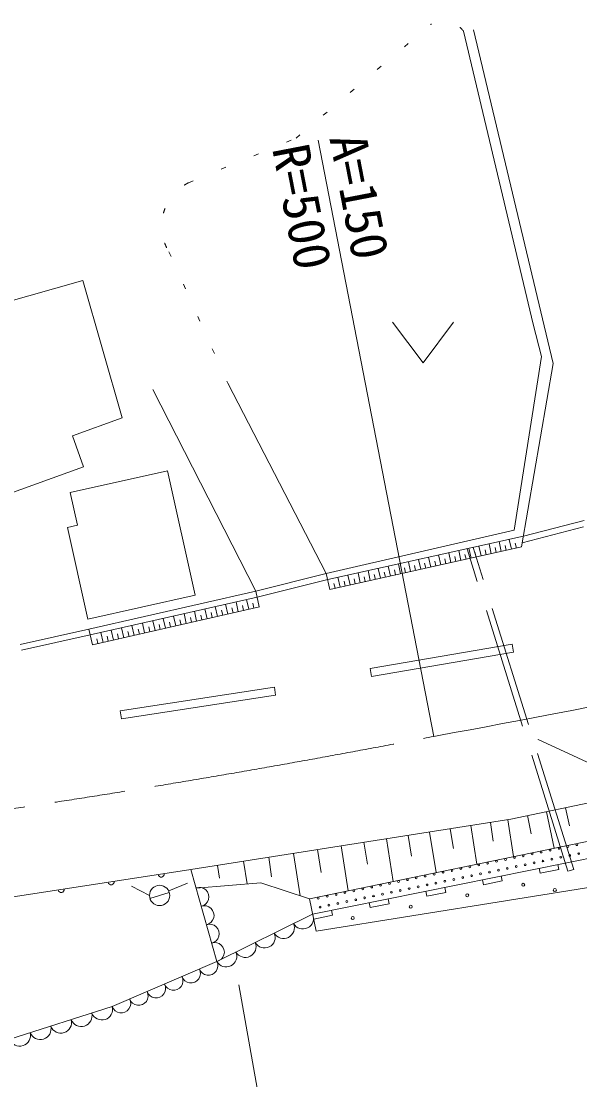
# Model space of a CAD drawing. Units: millimetres, scale not verified. Extents: x 40000 to 680000, y 20000 to 380000.
# Drawn here: x 200729 to 228338, y 262955 to 315254 of the extents above; entities that cross this region are included whole.
import ezdxf
from ezdxf.enums import TextEntityAlignment as Align

# ---------------------------------------------------------------- set-up
doc = ezdxf.new("R2010")
doc.units = ezdxf.units.MM
doc.header["$LTSCALE"] = 1000
for name, pattern in [('CHAIN', [18.5, 12, -1.5, 3.5, -1.5]), ('DASHED', [7.5, 6, -1.5]), ('DOTTED', [1.75, 0.25, -1.5])]:
    doc.linetypes.add(name, pattern=pattern)
for name, color, linetype, lineweight in [('M-BGD', 7, 'Continuous', 13), ('M-BMK', 2, 'CHAIN', 13), ('M-STR-HTXT', 7, 'Continuous', 13)]:
    doc.layers.add(name, color=color, linetype=linetype, lineweight=lineweight)
doc.styles.add('ＭＳ ゴシック', font='')
doc.styles.get('ＭＳ ゴシック').set_extended_font_data('MS Gothic')

# ---------------------------------------------------------------- blocks, each defined once
blk = doc.blocks.new('畑')
at = {"color": 7, "linetype": 'Continuous', "lineweight": 13}
for p, q in [((-1.5, 2), (0, 0)), ((0, 0), (1.5, 2))]:
    blk.add_line(p, q, dxfattribs=at)
blk = doc.blocks.new('電話柱1')
at = {"color": 7, "linetype": 'Continuous', "lineweight": 13}
for p, q in [((-1.203, 0.848), (-0.496, 0.14)), ((-0.516, 0.002), (0.484, 0.002)), ((1.475, 0.164), (0.478, 0.078))]:
    blk.add_line(p, q, dxfattribs=at)
blk.add_circle((-0.016, 0.002), 0.5, dxfattribs=at)
blk = doc.blocks.new('open_arrow')
at = {"color": 0, "linetype": 'Continuous', "lineweight": -2}
blk.add_lwpolyline([(7.5, 1.25), (0, 0), (7.5, -1.25)], dxfattribs=at)

msp = doc.modelspace()

# ---------------------------------------------------------------- linework, layer by layer
at = {"layer": 'M-BGD', "linetype": 'DOTTED'}
for p, q in [((214318, 309475), (220965, 315089)), ((208995, 307269), (214318, 309475)), ((208032, 303861), (210937, 297365))]:
    msp.add_line(p, q, dxfattribs=at)
at = {"layer": 'M-BGD'}
for p, q in [((226035, 300292), (222586, 314768)), ((223090, 314828), (227024, 298347)), ((226436, 298688), (226035, 300292)), ((225092, 290106), (226436, 298688)), ((225457, 289279), (227024, 298347)), ((207228, 297064), (212321, 287099)), ((210937, 297365), (215809, 287961)), ((215809, 287961), (225092, 290106)), ((215879, 287669), (225549, 289812)), ((215987, 287181), (225457, 289279)), ((222963, 288726), (222854, 289215)), ((223460, 288837), (223352, 289325)), ((223958, 288947), (223850, 289435)), ((224207, 289002), (224153, 289246)), ((224456, 289057), (224348, 289546)), ((224705, 289113), (224651, 289357)), ((224954, 289168), (224846, 289656)), ((225203, 289223), (225149, 289467)), ((220971, 288285), (220863, 288773)), ((221469, 288396), (221361, 288884)), ((221718, 288451), (221664, 288695)), ((221967, 288506), (221859, 288994)), ((222216, 288561), (222162, 288805)), ((222465, 288616), (222357, 289104)), ((222714, 288671), (222660, 288915)), ((223212, 288782), (223157, 289026)), ((223709, 288892), (223655, 289136)), ((218482, 287734), (218373, 288222)), ((218979, 287844), (218871, 288332)), ((219477, 287954), (219369, 288443)), ((219726, 288009), (219672, 288254)), ((219975, 288065), (219867, 288553)), ((220224, 288120), (220170, 288364)), ((220473, 288175), (220365, 288663)), ((220722, 288230), (220668, 288474)), ((221220, 288340), (221166, 288584)), ((215809, 287961), (215989, 287182)), ((216490, 287293), (216382, 287781)), ((216988, 287403), (216880, 287891)), ((217237, 287458), (217183, 287702)), ((217486, 287513), (217378, 288001)), ((217735, 287568), (217681, 287812)), ((217984, 287623), (217875, 288112)), ((218233, 287679), (218178, 287923)), ((218730, 287789), (218676, 288033)), ((219228, 287899), (219174, 288143)), ((216241, 287237), (216187, 287481)), ((216739, 287348), (216685, 287592)), ((212321, 287099), (204070, 285224)), ((212390, 286807), (204136, 284932)), ((211973, 286200), (211862, 286687)), ((212321, 287099), (212498, 286319)), ((212501, 286319), (204247, 284444)), ((209402, 285615), (209291, 286103)), ((209916, 285732), (209805, 286220)), ((210430, 285849), (210320, 286337)), ((210688, 285908), (210632, 286151)), ((210945, 285966), (210834, 286454)), ((211202, 286024), (211146, 286268)), ((211459, 286083), (211348, 286570)), ((211716, 286141), (211661, 286385)), ((212230, 286258), (212175, 286502)), ((207345, 285148), (207234, 285636)), ((207859, 285265), (207749, 285752)), ((208117, 285323), (208061, 285567)), ((208374, 285382), (208263, 285869)), ((208631, 285440), (208575, 285684)), ((208888, 285499), (208777, 285986)), ((209145, 285557), (209090, 285801)), ((209659, 285674), (209604, 285918)), ((210173, 285791), (210118, 286034)), ((204070, 285224), (204247, 284444)), ((204774, 284564), (204663, 285051)), ((205288, 284681), (205178, 285168)), ((205803, 284798), (205692, 285285)), ((206060, 284856), (206004, 285100)), ((206317, 284914), (206206, 285402)), ((206574, 284973), (206519, 285217)), ((206831, 285031), (206720, 285519)), ((207088, 285090), (207033, 285333)), ((207602, 285206), (207547, 285450)), ((204517, 284505), (204462, 284749)), ((205031, 284622), (204976, 284866)), ((205546, 284739), (205490, 284983)), ((217970, 283275), (224987, 284478)), ((218037, 282881), (225055, 284084)), ((224987, 284478), (225055, 284084)), ((218037, 282881), (217970, 283275)), ((205626, 281191), (213245, 282354)), ((205686, 280796), (213306, 281959)), ((213306, 281959), (213245, 282354)), ((205686, 280796), (205626, 281191)), ((224923, 275828), (232394, 277405)), ((226691, 276201), (227070, 274397)), ((227632, 276400), (227822, 275498)), ((209122, 273345), (224923, 275828)), ((214979, 271900), (233478, 275720)), ((223916, 275670), (224063, 274738)), ((224777, 275797), (225062, 273982)), ((225751, 276010), (225941, 275106)), ((220917, 275198), (221233, 273191)), ((221935, 275358), (222089, 274379)), ((222947, 275517), (223247, 273607)), ((215135, 271143), (233778, 274913)), ((217668, 274688), (217838, 273607)), ((218785, 274863), (219117, 272754)), ((219854, 275031), (220015, 274002)), ((214194, 274142), (214523, 272049)), ((215373, 274327), (215551, 273191)), ((216546, 274512), (216894, 272295)), ((210431, 273551), (210529, 272924)), ((211724, 273754), (211900, 272634)), ((212962, 273949), (213103, 272977)), ((227253, 273593), (227303, 273348)), ((197859, 271618), (209122, 273345)), ((209122, 273345), (210399, 268803)), ((215309, 270302), (233539, 273219)), ((224457, 273028), (224506, 272783)), ((226321, 273405), (226371, 273160)), ((226371, 273160), (227303, 273348)), ((228038, 273354), (227752, 273264)), ((209379, 272430), (212576, 272688)), ((212576, 272688), (214979, 271900)), ((223525, 272839), (223574, 272594)), ((223574, 272594), (224506, 272783)), ((220728, 272274), (220778, 272029)), ((220778, 272029), (221710, 272217)), ((221660, 272462), (221710, 272217)), ((214979, 271900), (215309, 270302)), ((217932, 271708), (217981, 271463)), ((217981, 271463), (218913, 271652)), ((218864, 271897), (218913, 271652)), ((210399, 268803), (215135, 271143)), ((215185, 270898), (216117, 271086)), ((216067, 271331), (216117, 271086)), ((210399, 268803), (205232, 266573)), ((205232, 266573), (200163, 264959))]:
    msp.add_line(p, q, dxfattribs=at)
at = {"layer": 'M-BGD', "linetype": 'DASHED'}
for p, q in [((225493, 289487), (228516, 290276)), ((225549, 289812), (228552, 290587)), ((228038, 273354), (223059, 289260)), ((227752, 273264), (222765, 289195)), ((212321, 287099), (215809, 287961)), ((212390, 286807), (215879, 287669)), ((200685, 284466), (204070, 285224)), ((200751, 284174), (204136, 284932))]:
    msp.add_line(p, q, dxfattribs=at)
at = {"layer": 'M-BGD'}
msp.add_lwpolyline([(190818, 291709), (190991, 291045), (192957, 291754), (193734, 289601), (203817, 293242), (203263, 294775), (205717, 295661), (203784, 302446), (199766, 301314), (199657, 301972), (190599, 299269)], dxfattribs=at)
msp.add_lwpolyline([(203146, 291973), (203505, 290354), (203022, 290247), (204029, 285715), (209331, 286894), (207965, 293044)], close=True, dxfattribs=at)
for centre, radius in [((228190, 274570), 45), ((225546, 274024), 45), ((225986, 274115), 45), ((226427, 274206), 45), ((226868, 274297), 45), ((227308, 274388), 45), ((227749, 274479), 45), ((227840, 274038), 45), ((228281, 274129), 45), ((223342, 273569), 45), ((223783, 273660), 45), ((224223, 273751), 45), ((224664, 273842), 45), ((225105, 273933), 45), ((225196, 273492), 45), ((225637, 273583), 45), ((226077, 273674), 45), ((226518, 273765), 45), ((226959, 273856), 45), ((227399, 273947), 45), ((220698, 273023), 45), ((221138, 273114), 45), ((221579, 273205), 45), ((222020, 273296), 45), ((222461, 273387), 45), ((222901, 273478), 45), ((222992, 273037), 45), ((223433, 273128), 45), ((223874, 273219), 45), ((224314, 273310), 45), ((224755, 273401), 45), ((218054, 272477), 45), ((218494, 272568), 45), ((218935, 272659), 45), ((219376, 272750), 45), ((219816, 272841), 45), ((220257, 272932), 45), ((220348, 272491), 45), ((220789, 272582), 45), ((221229, 272673), 45), ((221670, 272764), 45), ((222111, 272855), 45), ((222552, 272946), 45), ((225539, 272591), 75), ((215409, 271931), 45), ((215850, 272022), 45), ((216291, 272113), 45), ((216731, 272204), 45), ((217172, 272295), 45), ((217613, 272386), 45), ((217704, 271945), 45), ((218145, 272036), 45), ((218585, 272127), 45), ((219026, 272218), 45), ((219467, 272309), 45), ((219907, 272400), 45), ((222772, 272070), 75), ((227103, 272331), 75), ((215500, 271490), 45), ((215941, 271581), 45), ((216382, 271672), 45), ((216822, 271763), 45), ((217263, 271854), 45), ((219985, 271509), 75), ((217118, 270947), 75)]:
    msp.add_circle(centre, radius, dxfattribs=at)
at = {"layer": 'M-BGD', "linetype": 'DOTTED'}
for centre, radius, start, end in [((221590, 313992), 1262, 37.9168, 119.7018), ((210071, 305125), 2399, 116.6591, 211.8066)]:
    msp.add_arc(centre, radius, start, end, dxfattribs=at)
at = {"layer": 'M-BGD'}
for centre, radius, start, end in [((207650, 273120), 150, 188.7175, 8.7175), ((205179, 272741), 150, 188.7175, 8.7175), ((202708, 272362), 150, 188.7175, 8.7175), ((209531, 271990), 473, 282.3783, 109.0115), ((209787, 271081), 473, 282.3783, 109.0115), ((214649, 270935), 529, 209.45, 23.1396), ((210042, 270173), 473, 282.3783, 109.0115), ((213701, 270467), 529, 209.45, 23.1396), ((212754, 269999), 529, 209.45, 23.1396), ((210297, 269264), 473, 282.3783, 109.0115), ((211807, 269531), 529, 209.45, 23.1396), ((210859, 269063), 529, 209.45, 23.1396), ((209119, 268218), 470, 199.6638, 27.0095), ((209980, 268589), 470, 199.6638, 27.0095), ((208258, 267846), 470, 199.6638, 27.0095), ((206535, 267103), 470, 199.6638, 27.0095), ((207396, 267475), 470, 199.6638, 27.0095), ((205674, 266732), 470, 199.6638, 27.0095), ((203701, 266121), 533, 201.2111, 14.1242), ((204715, 266443), 533, 201.2111, 14.1242), ((202688, 265798), 533, 201.2111, 14.1242), ((200660, 265152), 533, 201.2111, 14.1242), ((201674, 265475), 533, 201.2111, 14.1242)]:
    msp.add_arc(centre, radius, start, end, dxfattribs=at)
at = {"layer": 'M-BMK'}
msp.add_lwpolyline([(221115, 279920), (221369, 279966), (222136, 280106), (222917, 280251), (223712, 280399), (224523, 280551), (225349, 280707), (226193, 280869), (227055, 281035), (227936, 281206), (228839, 281382)], dxfattribs=at)
msp.add_arc((126122, 770813), 500000, 277.2273, 280.95195, dxfattribs=at)
at = {"layer": 'M-STR-HTXT'}
for p, q in [((221115, 279920), (215415, 309373)), ((211484, 267644), (215441, 245459))]:
    msp.add_line(p, q, dxfattribs=at)
msp.add_lwpolyline([(226279, 279762), (250228, 268709), (270796, 268709)], dxfattribs=at)

# ---------------------------------------------------------------- block references
at = {"layer": 'M-BGD', "xscale": 1000, "yscale": 1000}
msp.add_blockref('畑', (220588, 298379), dxfattribs=at)
at = {"layer": 'M-BGD', "xscale": 1000, "yscale": 1000, "rotation": 17.35402}
msp.add_blockref('電話柱1', (207587, 272068), dxfattribs=at)
at = {"layer": 'M-STR-HTXT', "rotation": 335.2}
msp.add_blockref('open_arrow', (226279, 279762), dxfattribs=at)

# ---------------------------------------------------------------- texts
at = {"layer": 'M-STR-HTXT', "style": 'ＭＳ ゴシック'}
for s, p in [('R=500', (212587, 308870)), ('A=150', (215415, 309373))]:
    msp.add_text(s, height=1833, rotation=280.952, dxfattribs=at).set_placement(p, align=Align.BOTTOM_LEFT)

doc.saveas('drawing.dxf')
